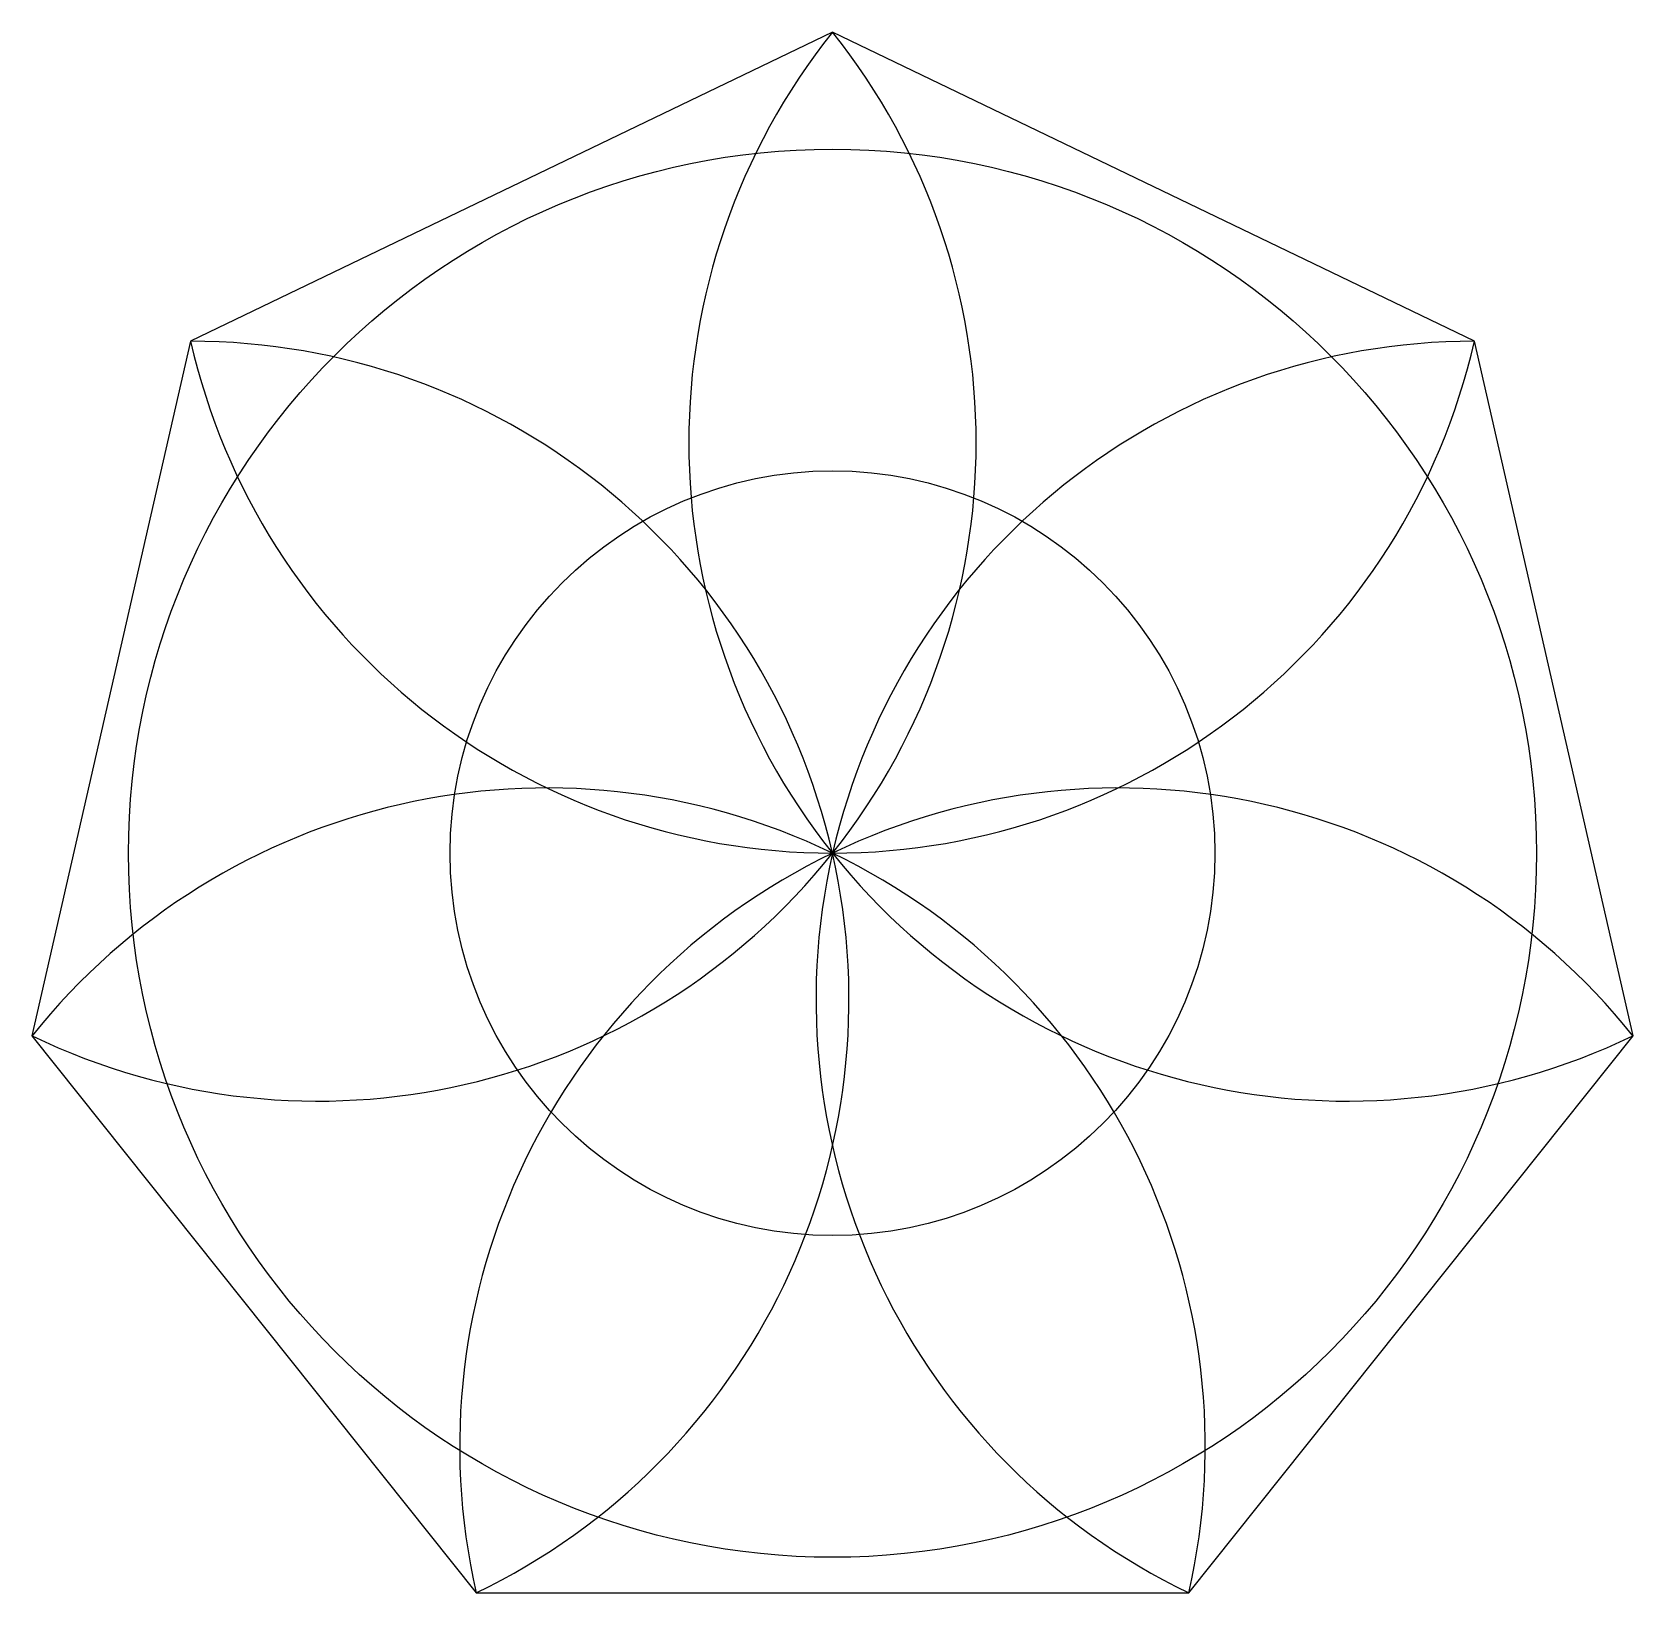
# Model space of a CAD drawing. Header units: inches. Extents: x 132 to 8235, y 188 to 2533.
# Drawn here: x 132 to 1165, y 1526 to 2533 of the extents above; entities that cross this region are included whole.
import ezdxf

# ---------------------------------------------------------------- set-up
doc = ezdxf.new("R2010")
doc.units = ezdxf.units.IN
doc.header["$MEASUREMENT"] = 0
doc.layers.add('nereikės', color=7, linetype='Continuous')

msp = doc.modelspace()

# ---------------------------------------------------------------- linework, layer by layer
at = {"layer": 'nereikės'}
msp.add_lwpolyline([(418.5, 1526.3), (878.2, 1526.3), (1164.8, 1885.7), (1062.5, 2333.8), (648.3, 2533.3), (234.1, 2333.8), (131.8, 1885.7)], close=True, dxfattribs=at)
for radius in [454.2, 246.7]:
    msp.add_circle((648.3, 2003.5), radius, dxfattribs=at)
for centre, start, end in [((316.2, 2268.4), 244.2857, 38.5714), ((980.4, 2268.4), 141.4286, 295.7143), ((234.1, 1909), 295.7143, 90), ((648.3, 2428.4), 192.8571, 347.1429), ((1062.5, 1909), 90, 244.2857), ((464, 1620.8), 347.1429, 141.4286), ((832.6, 1620.8), 38.5714, 192.8571)]:
    msp.add_arc(centre, 424.8, start, end, dxfattribs=at)

doc.saveas('drawing.dxf')
